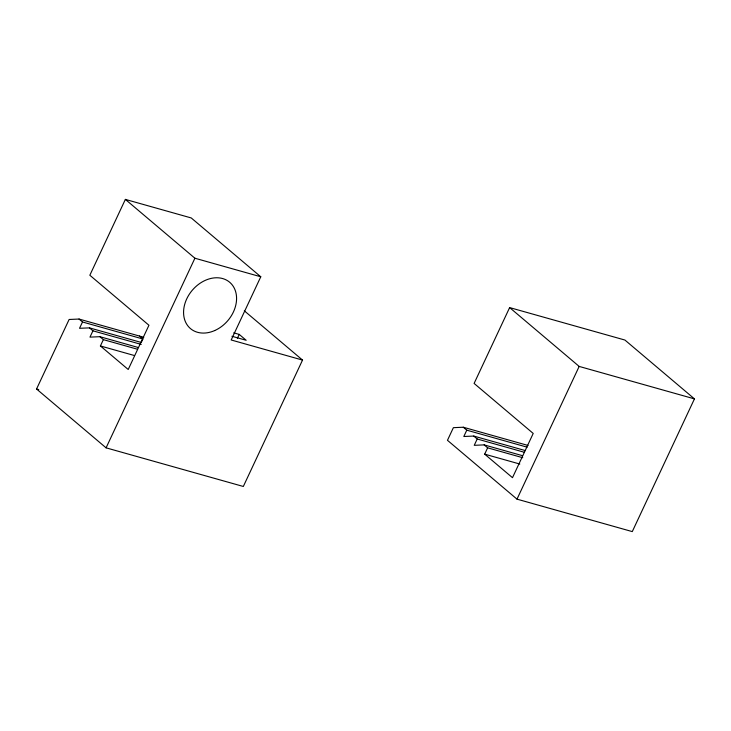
<?xml version="1.0" encoding="UTF-8"?>
<svg xmlns="http://www.w3.org/2000/svg" width="731" height="731" viewBox="0 0 731 731"><rect width="100%" height="100%" fill="white"/><g stroke="black" fill="none" stroke-linecap="round" stroke-linejoin="round"><path stroke-width="1.1" d="M244.3 310.803L302.533 360.072L243.322 486.471L106.086 447.838L36.55 389.002L69.116 319.484L79.03 319.045L143.806 337.283M302.533 360.072L231.17 339.979L260.775 276.775L191.239 217.948L125.366 199.399L89.84 275.24L148.941 325.249L128.217 369.484L100.403 345.955L103.363 339.632L99.891 336.689L89.977 337.128L92.938 330.814L89.456 327.872L79.542 328.301L82.502 321.987L79.03 319.045M141.202 342.601L142.892 338.983L139.42 336.041M106.086 447.838L194.903 258.226L125.366 199.399M237.401 338.279L239.22 334.396L233.728 332.852M509.635 307.587L474.108 383.428L533.21 433.437L512.486 477.681L484.671 454.152L487.632 447.829L484.16 444.887L474.245 445.325L477.206 439.002L473.734 436.06L463.82 436.498L466.78 430.175L463.299 427.233L453.384 427.672L447.463 440.309L517 499.145L632.278 531.601L694.45 398.879L624.914 340.043L509.635 307.587L579.171 366.423L694.45 398.879M517 499.145L579.171 366.423M194.903 258.226L260.775 276.775M231.901 336.26L246.173 340.28L239.22 334.396M463.299 427.233L528.074 445.471M82.502 321.987L142.892 338.983M466.78 430.175L527.161 447.18M89.456 327.872L141.065 342.4M473.734 436.06L525.333 450.588M92.938 330.814L141.247 344.411M477.206 439.002L524.419 452.297M99.891 336.689L138.314 347.508M484.16 444.887L522.583 455.705M103.363 339.632L137.401 349.217M487.632 447.829L522.766 457.716M100.403 345.955L134.44 355.54M484.671 454.152L519.805 464.039M36.55 389.002L38.743 389.623M214.704 330.558A30.346 23.374 -49.8 0 0 230.366 282.87A30.346 23.374 -49.8 0 0 185.153 302.853A30.346 23.374 -49.8 0 0 214.704 330.558"/></g></svg>
